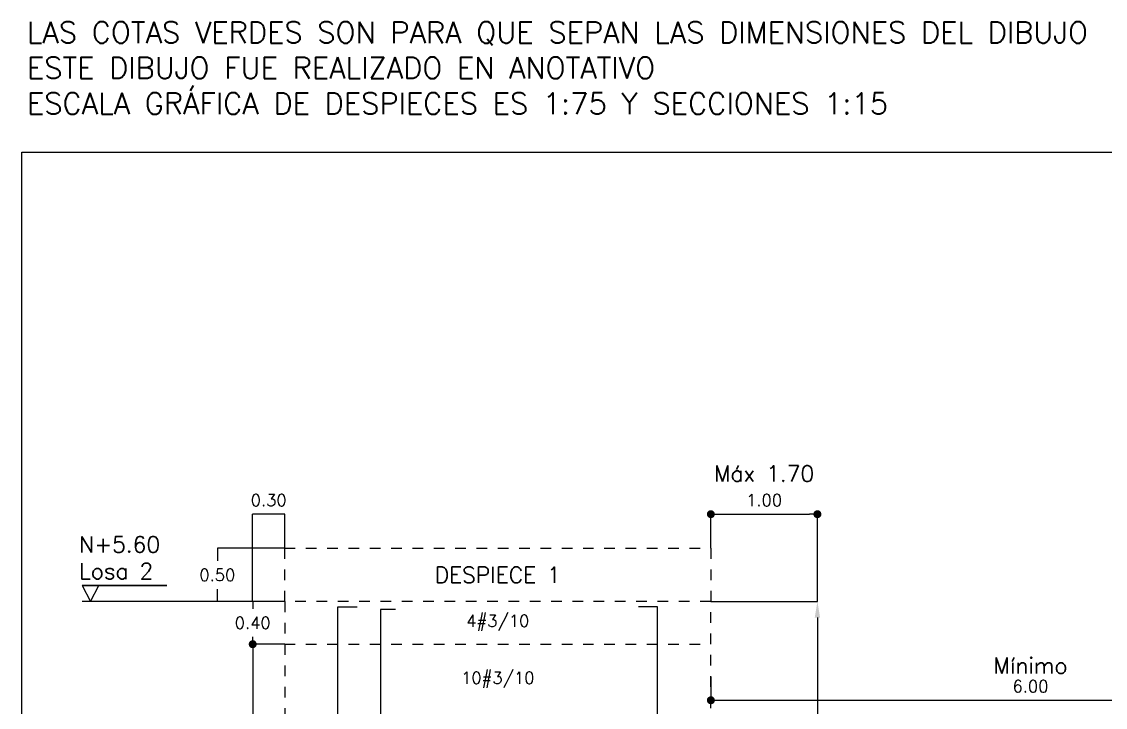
# Model space of a CAD drawing. Header units: millimetres. Extents: x 22.8 to 41.6, y 25.5 to 43.1.
# Drawn here: x 22.83 to 33, y 36.64 to 43.08 of the extents above; entities that cross this region are included whole.
import ezdxf

# ---------------------------------------------------------------- set-up
doc = ezdxf.new("R2010")
doc.units = ezdxf.units.MM
doc.header["$LTSCALE"] = 0.01
doc.linetypes.add('DASHED2', pattern=[0.375, 0.25, -0.125])
for name, color, linetype in [('FC_BORDE COLUMNA', 6, 'DASHED2'), ('FC_COTAS', 1, 'Continuous'), ('FC_COTAS @ 75', 1, 'Continuous'), ('FC_INDICACIONES', 30, 'Continuous'), ('FC_INDICACIONES @ 75', 30, 'Continuous'), ('FC_PROYECCION', 6, 'DASHED2'), ('FC_R-100 @ 75', 12, 'Continuous'), ('FC_R-60 @ 100', 11, 'Continuous'), ('FC_R-60 @ 75', 11, 'Continuous'), ('FC_R-80', 11, 'Continuous'), ('FC_REFUERZO', 5, 'Continuous')]:
    doc.layers.add(name, color=color, linetype=linetype)
doc.layers.add('FC_CAJON COLUMNAS', color=230, linetype='Continuous', plot=False)
doc.styles.add('FC_TEXT', font='romans.shx', dxfattribs={"height": 0.002})
doc.styles.add('FC_TEXT1', font='romans.shx')
doc.dimstyles.new('FC_COTAS', dxfattribs={"dimtxt": 0.0015, "dimasz": 0.001, "dimexe": 0, "dimexo": 0, "dimgap": 0.001, "dimtad": 1, "dimtih": 1, "dimtoh": 1, "dimzin": 0, "dimdsep": 46, "dimtxsty": 'FC_TEXT1', "dimblk": 'DOT', "dimcen": 0.09, "dimclrd": 256, "dimclre": 256, "dimclrt": 256, "dimadec": 0, "dimazin": 0, "dimtfac": 1, "dimtix": 1, "dimtmove": 2, "dimatfit": 3, "dimfxl": 1.002, "dimtolj": 1, "dimtzin": 0, "dimlwd": -1, "dimarcsym": 0})

# ---------------------------------------------------------------- blocks, each defined once
blk = doc.blocks.new('_Dot')
at = {"color": 0, "linetype": 'ByBlock', "lineweight": -2}
blk.add_line((-0.5, 0), (-1, 0), dxfattribs=at)
at = {"color": 0, "linetype": 'ByBlock', "const_width": 0.5}
blk.add_lwpolyline([(-0.25, 0, 1), (0.25, 0, 1)], format="xyb", close=True, dxfattribs=at)
blk = doc.blocks.new('*D8')
at = {"layer": 'Defpoints', "color": 0, "ltscale": 0.6, "transparency": 16777216}
for p in [(24.999, 37.234), (25.299, 37.234), (25.299, 34.834)]:
    blk.add_point(p, dxfattribs=at)
at = {"layer": 'FC_COTAS', "lineweight": -2, "ltscale": 0.6, "transparency": 16777216}
for p, q in [((25.299, 37.234), (24.999, 37.234)), ((25.299, 34.834), (24.999, 34.834))]:
    blk.add_line(p, q, dxfattribs=at)
at = {"layer": 'FC_COTAS', "ltscale": 0.6, "transparency": 16777216}
for p, q in [((24.999, 37.159), (24.999, 36.165)), ((24.999, 34.909), (24.999, 35.902))]:
    blk.add_line(p, q, dxfattribs=at)
at = {"layer": 'FC_COTAS', "ltscale": 0.6, "transparency": 16777216, "xscale": 0.075, "yscale": 0.075, "zscale": 0.075}
for p, rotation in [((24.999, 37.234), 90), ((24.999, 34.834), 270)]:
    blk.add_blockref('_Dot', p, dxfattribs=dict(at, rotation=rotation))
at = {"layer": 'FC_COTAS', "ltscale": 0.6, "transparency": 16777216, "insert": (24.999, 36.034), "char_height": 0.1125, "attachment_point": 5, "style": 'FC_TEXT1'}
blk.add_mtext('\\A1;2.40', dxfattribs=at)
blk = doc.blocks.new('*D9')
at = {"layer": 'Defpoints', "color": 0, "ltscale": 0.6, "transparency": 16777216}
for p in [(24.999, 37.634), (25.299, 37.634), (25.299, 37.234)]:
    blk.add_point(p, dxfattribs=at)
at = {"layer": 'FC_COTAS', "lineweight": -2, "ltscale": 0.6, "transparency": 16777216}
for p, q in [((25.299, 37.634), (24.999, 37.634)), ((25.299, 37.234), (24.999, 37.234))]:
    blk.add_line(p, q, dxfattribs=at)
at = {"layer": 'FC_COTAS', "ltscale": 0.6, "transparency": 16777216}
for p, q in [((24.999, 37.634), (24.999, 37.565)), ((24.999, 37.234), (24.999, 37.302))]:
    blk.add_line(p, q, dxfattribs=at)
at = {"layer": 'FC_COTAS', "ltscale": 0.6, "transparency": 16777216, "insert": (24.999, 37.434), "char_height": 0.1125, "attachment_point": 5, "style": 'FC_TEXT1'}
blk.add_mtext('\\A1;0.40', dxfattribs=at)
blk = doc.blocks.new('*D72')
at = {"layer": 'Defpoints', "color": 0, "ltscale": 0.6, "transparency": 16777216}
for p in [(29.299, 37.634), (30.299, 37.634), (29.299, 31.834)]:
    blk.add_point(p, dxfattribs=at)
at = {"layer": 'FC_COTAS', "lineweight": -2, "ltscale": 0.6, "transparency": 16777216}
for p, q in [((29.299, 37.634), (30.299, 37.634)), ((29.299, 31.834), (30.299, 31.834))]:
    blk.add_line(p, q, dxfattribs=at)
at = {"layer": 'FC_COTAS', "ltscale": 0.6, "transparency": 16777216}
for p, q in [((30.299, 37.484), (30.299, 36.437)), ((30.299, 31.984), (30.299, 33.03))]:
    blk.add_line(p, q, dxfattribs=at)
for points in [[(30.274, 37.484), (30.324, 37.484), (30.299, 37.634)], [(30.274, 31.984), (30.324, 31.984), (30.299, 31.834)]]:
    blk.add_solid(points, dxfattribs=at)
at = {"layer": 'FC_COTAS', "ltscale": 0.6, "transparency": 16777216, "insert": (30.299, 34.734), "char_height": 0.1125, "width": 3.28684, "attachment_point": 5, "rotation": 90, "style": 'FC_TEXT1'}
blk.add_mtext("\\A1;{\\H1.33333x;\\C11;Resistencia a la compresión del concreto a los 28 días\\Pf'c=210 kgf/cm²\\C256; }", dxfattribs=at)
blk = doc.blocks.new('*U16')
at = {"ltscale": 0.9, "const_width": 0.0002}
blk.add_lwpolyline([(-0.01473, 0.002), (-0.02533, 0.002)], dxfattribs=at)
at = {"ltscale": 0.9}
blk.add_lwpolyline([(-0.02429, 0), (-0.02325, 0.002), (-0.02533, 0.002)], close=True, dxfattribs=at)
blk.add_lwpolyline([(0, 0), (-0.02533, 0)], dxfattribs=at)
at = {"layer": 'FC_R-80', "lineweight": 25, "style": 'FC_TEXT1'}
blk.add_attdef('N+00.00_001', (-0.02571, 0.00282), '', height=0.002, dxfattribs=at)
blk = doc.blocks.new('*D31')
at = {"layer": 'Defpoints', "color": 0, "ltscale": 0.6, "transparency": 16777216}
for p in [(24.998, 38.454), (25.299, 38.134), (24.998, 37.634)]:
    blk.add_point(p, dxfattribs=at)
at = {"layer": 'FC_INDICACIONES', "lineweight": -2, "ltscale": 0.6, "transparency": 16777216}
for p, q in [((24.998, 37.634), (24.998, 38.454)), ((25.299, 38.134), (25.299, 38.454))]:
    blk.add_line(p, q, dxfattribs=at)
at = {"layer": 'FC_INDICACIONES', "ltscale": 0.6, "transparency": 16777216}
blk.add_line((25.299, 38.454), (24.998, 38.454), dxfattribs=at)
at = {"layer": 'FC_INDICACIONES', "ltscale": 0.6, "transparency": 16777216, "insert": (25.149, 38.585), "char_height": 0.1125, "attachment_point": 5, "style": 'FC_TEXT1'}
blk.add_mtext('\\A1;0.30', dxfattribs=at)
blk = doc.blocks.new('*D67')
at = {"layer": 'Defpoints', "color": 0, "ltscale": 0.6, "transparency": 16777216}
for p in [(30.299, 38.454), (29.299, 38.134), (30.299, 37.634)]:
    blk.add_point(p, dxfattribs=at)
at = {"layer": 'FC_INDICACIONES', "lineweight": -2, "ltscale": 0.6, "transparency": 16777216}
for p, q in [((29.299, 38.134), (29.299, 38.454)), ((30.299, 37.634), (30.299, 38.454))]:
    blk.add_line(p, q, dxfattribs=at)
at = {"layer": 'FC_INDICACIONES', "ltscale": 0.6, "transparency": 16777216}
blk.add_line((29.374, 38.454), (30.224, 38.454), dxfattribs=at)
at = {"layer": 'FC_INDICACIONES', "ltscale": 0.6, "transparency": 16777216, "xscale": 0.075, "yscale": 0.075, "zscale": 0.075, "rotation": 180}
blk.add_blockref('_Dot', (29.299, 38.454), dxfattribs=at)
at = {"layer": 'FC_INDICACIONES', "ltscale": 0.6, "transparency": 16777216, "xscale": 0.075, "yscale": 0.075, "zscale": 0.075}
blk.add_blockref('_Dot', (30.299, 38.454), dxfattribs=at)
at = {"layer": 'FC_INDICACIONES', "ltscale": 0.6, "transparency": 16777216, "insert": (29.799, 38.585), "char_height": 0.1125, "attachment_point": 5, "style": 'FC_TEXT1'}
blk.add_mtext('\\A1;1.00', dxfattribs=at)
blk = doc.blocks.new('*D34')
at = {"layer": 'Defpoints', "color": 0, "ltscale": 0.6, "transparency": 16777216}
for p in [(25.299, 38.134), (24.667, 37.634), (25.299, 37.634)]:
    blk.add_point(p, dxfattribs=at)
at = {"layer": 'FC_INDICACIONES', "lineweight": -2, "ltscale": 0.6, "transparency": 16777216}
for p, q in [((25.299, 38.134), (24.667, 38.134)), ((25.299, 37.634), (24.667, 37.634))]:
    blk.add_line(p, q, dxfattribs=at)
at = {"layer": 'FC_INDICACIONES', "ltscale": 0.6, "transparency": 16777216}
for p, q in [((24.667, 38.134), (24.667, 38.015)), ((24.667, 37.634), (24.667, 37.752))]:
    blk.add_line(p, q, dxfattribs=at)
at = {"layer": 'FC_INDICACIONES', "ltscale": 0.6, "transparency": 16777216, "insert": (24.667, 37.884), "char_height": 0.1125, "attachment_point": 5, "style": 'FC_TEXT1'}
blk.add_mtext('\\A1;0.50', dxfattribs=at)
blk = doc.blocks.new('*D89')
at = {"layer": 'Defpoints', "color": 0, "ltscale": 0.6, "transparency": 16777216}
for p in [(29.299, 36.928), (35.299, 36.928), (35.299, 36.708)]:
    blk.add_point(p, dxfattribs=at)
at = {"layer": 'FC_INDICACIONES', "lineweight": -2, "ltscale": 0.6, "transparency": 16777216}
for p, q in [((29.299, 36.928), (29.299, 36.708)), ((35.299, 36.928), (35.299, 36.708))]:
    blk.add_line(p, q, dxfattribs=at)
at = {"layer": 'FC_INDICACIONES', "ltscale": 0.6, "transparency": 16777216}
blk.add_line((29.374, 36.708), (35.224, 36.708), dxfattribs=at)
at = {"layer": 'FC_INDICACIONES', "ltscale": 0.6, "transparency": 16777216, "xscale": 0.075, "yscale": 0.075, "zscale": 0.075, "rotation": 180}
blk.add_blockref('_Dot', (29.299, 36.708), dxfattribs=at)
at = {"layer": 'FC_INDICACIONES', "ltscale": 0.6, "transparency": 16777216, "xscale": 0.075, "yscale": 0.075, "zscale": 0.075}
blk.add_blockref('_Dot', (35.299, 36.708), dxfattribs=at)
at = {"layer": 'FC_INDICACIONES', "ltscale": 0.6, "transparency": 16777216, "insert": (32.299, 36.839), "char_height": 0.1125, "attachment_point": 5, "style": 'FC_TEXT1'}
blk.add_mtext('\\A1;6.00', dxfattribs=at)

msp = doc.modelspace()

# ---------------------------------------------------------------- linework, layer by layer
at = {"layer": 'FC_BORDE COLUMNA', "ltscale": 0.6}
msp.add_lwpolyline([(25.299, 31.434), (29.299, 31.434), (29.299, 37.634), (25.299, 37.634)], close=True, dxfattribs=at)
msp.add_lwpolyline([(25.299, 37.234), (29.299, 37.234)], dxfattribs=at)
at = {"layer": 'FC_PROYECCION', "ltscale": 0.6}
msp.add_lwpolyline([(25.299, 37.634), (25.299, 38.134), (29.299, 38.134), (29.299, 37.634)], close=True, dxfattribs=at)
at = {"layer": 'FC_REFUERZO', "ltscale": 0.6}
for points in [[(25.799, 32.764), (25.799, 37.584), (25.979, 37.584)], [(26.339, 37.559), (26.199, 37.559), (26.199, 35.699)], [(28.799, 35.564), (28.799, 37.584), (28.619, 37.584)]]:
    msp.add_lwpolyline(points, dxfattribs=at)

# ---------------------------------------------------------------- block references
at = {"layer": 'FC_COTAS'}
ref = msp.add_blockref('*U16', (25.299, 37.634), dxfattribs=dict(at, xscale=75, yscale=75, zscale=75))
ref.add_attrib('N+00.00_001', 'N+5.60', (23.371, 38.095), dxfattribs={"layer": 'FC_R-80', "lineweight": 25, "height": 0.15, "style": 'FC_TEXT1'})
ref.add_attrib('N+00.00_002', 'Losa 2', (23.371, 37.845), dxfattribs={"layer": 'FC_R-80', "lineweight": 25, "height": 0.15, "style": 'FC_TEXT1'})

# ---------------------------------------------------------------- texts
at = {"layer": 'FC_INDICACIONES @ 75', "char_height": 0.15, "width": 1.05864, "attachment_point": 5, "style": 'FC_TEXT'}
for s, insert in [('Máx 1.70', (29.799, 38.835)), ('Mínimo', (32.299, 37.033))]:
    msp.add_mtext(s, dxfattribs=dict(at, insert=insert))
at = {"layer": 'FC_R-100 @ 75', "ltscale": 0.6, "insert": (27.299, 37.884), "char_height": 0.15, "width": 1.54239, "attachment_point": 5, "style": 'FC_TEXT'}
msp.add_mtext('DESPIECE 1', dxfattribs=at)
at = {"layer": 'FC_R-60 @ 100', "ltscale": 0.6, "insert": (22.879, 43.075), "char_height": 0.2, "attachment_point": 1, "style": 'FC_TEXT'}
msp.add_mtext_dynamic_manual_height_columns('LAS COTAS VERDES SON PARA QUE SEPAN LAS DIMENSIONES DEL DIBUJO \\PESTE DIBUJO FUE REALIZADO EN ANOTATIVO\\PESCALA GRÁFICA DE DESPIECES ES 1:75 Y SECCIONES 1:15', width=14.64997, gutter_width=1, heights=[0], dxfattribs=at)

# ---------------------------------------------------------------- dimensions: what is measured, and where the dimension line sits
at = {"layer": 'FC_COTAS @ 75', "ltscale": 0.6}
for base, p1, p2, picture, middle in [((24.999, 37.634), (25.299, 37.234), (25.299, 37.634), '*D9', (24.999, 37.434)), ((24.999, 37.234), (25.299, 34.834), (25.299, 37.234), '*D8', (24.999, 36.034))]:
    dim = msp.add_linear_dim(base=base, p1=p1, p2=p2, angle=90, dimstyle='FC_COTAS', override={"dimscale": 75, "dimtix": 1, "dimtofl": 1, "dimtmove": 2, "dimatfit": 3}, dxfattribs=at)
    dim.commit()
    dim.dimension.update_dxf_attribs({"geometry": picture, "text_midpoint": middle})
dim = msp.add_linear_dim(base=(30.299, 37.634), p1=(29.299, 31.834), p2=(29.299, 37.634), angle=90, text="{\\H1.33333x;\\C11;Resistencia a la compresión del concreto a los 28 días\\Pf'c=210 kgf/cm²\\C256; }", dimstyle='FC_COTAS', override={"dimscale": 75, "dimasz": 0.002, "dimsah": 1, "dimtix": 1, "dimtofl": 1, "dimtmove": 2, "dimatfit": 3}, dxfattribs=at)
dim.commit()
dim.dimension.update_dxf_attribs({"geometry": '*D72', "text_midpoint": (30.299, 34.734), "text_rotation": 90})
at = {"layer": 'FC_INDICACIONES @ 75', "ltscale": 0.6}
for base, p1, p2, picture, middle in [((24.998, 38.454), (25.299, 38.134), (24.998, 37.634), '*D31', (25.149, 38.585)), ((30.299, 38.454), (29.299, 38.134), (30.299, 37.634), '*D67', (29.799, 38.585)), ((35.299, 36.708), (29.299, 36.928), (35.299, 36.928), '*D89', (32.299, 36.839))]:
    dim = msp.add_linear_dim(base=base, p1=p1, p2=p2, dimstyle='FC_COTAS', override={"dimscale": 75, "dimtix": 1, "dimtofl": 1, "dimtmove": 2, "dimatfit": 3}, dxfattribs=at)
    dim.commit()
    dim.dimension.update_dxf_attribs({"geometry": picture, "text_midpoint": middle})
dim = msp.add_linear_dim(base=(24.667, 37.634), p1=(25.299, 38.134), p2=(25.299, 37.634), angle=90, dimstyle='FC_COTAS', override={"dimscale": 75, "dimtix": 1, "dimtofl": 1, "dimtmove": 2, "dimatfit": 3}, dxfattribs=at)
dim.commit()
dim.dimension.update_dxf_attribs({"geometry": '*D34', "text_midpoint": (24.667, 37.884)})

# ---------------------------------------------------------------- next in the draw order: texts
at = {"layer": 'FC_R-60 @ 75', "char_height": 0.1125, "width": 0.75112, "attachment_point": 5, "style": 'FC_TEXT', "bg_fill": 3, "box_fill_scale": 1, "bg_fill_color": 256, "bg_fill_transparency": 0}
for s, insert in [('4#3/10', (27.299, 37.434)), ('10#3/10', (27.299, 36.9))]:
    msp.add_mtext(s, dxfattribs=dict(at, insert=insert))

# ---------------------------------------------------------------- next in the draw order: linework, layer by layer
at = {"layer": 'FC_CAJON COLUMNAS'}
msp.add_lwpolyline([(22.831, 41.851), (41.602, 41.851), (41.602, 27.796), (22.831, 27.796)], close=True, dxfattribs=at)

doc.saveas('drawing.dxf')
